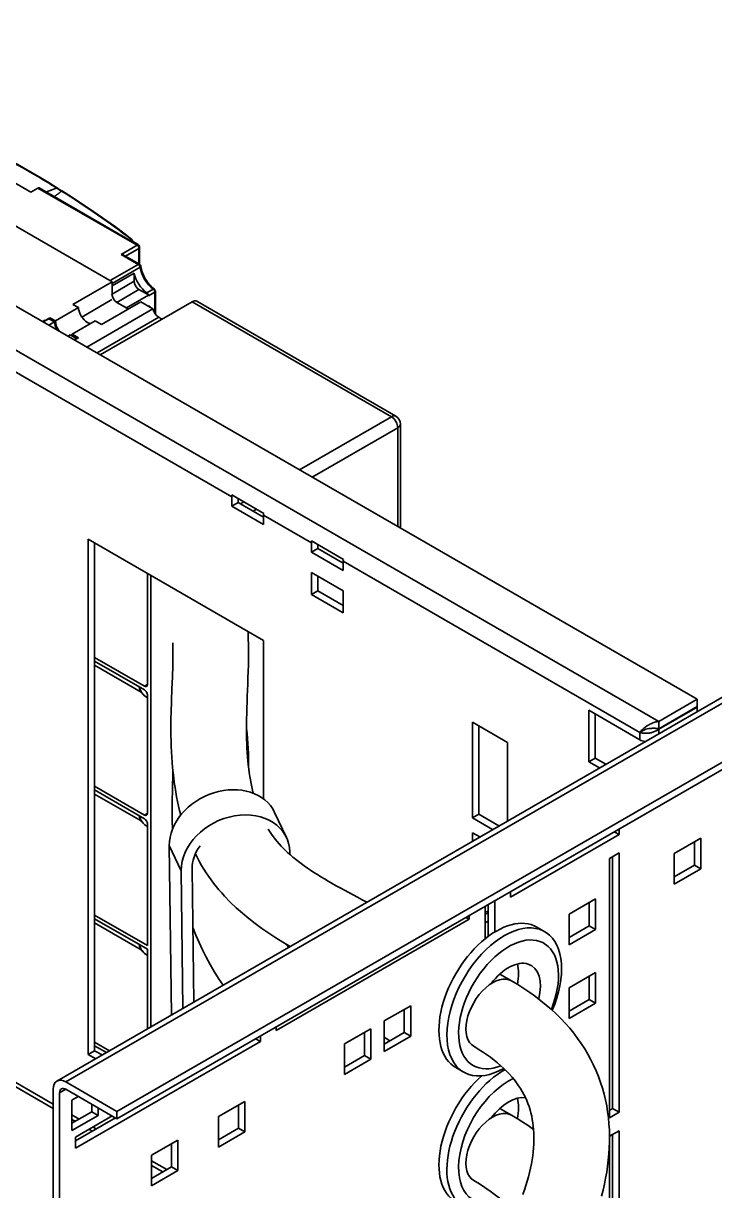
# Model space of a CAD drawing. Header units: millimetres. Extents: x -116965 to 323937, y 291661 to 566926.
# Drawn here: x -17663.4 to -17444.3, y 302429.8 to 302799.8 of the extents above; entities that cross this region are included whole.
import ezdxf

# ---------------------------------------------------------------- set-up
doc = ezdxf.new("R2010")
doc.units = ezdxf.units.MM
doc.layers.get('0').update_dxf_attribs({"lineweight": 18})
for name, color, linetype, lineweight in [('Symbols(Schneider)', 7, 'Continuous', 18), ('Visible Edges(Schneider)', 7, 'Continuous', 35), ('Visible Tangent Edges(Schneider)', 7, 'Continuous', 35)]:
    doc.layers.add(name, color=color, linetype=linetype, lineweight=lineweight)
doc.styles.add('schneder_1', font='micross.ttf')
doc.dimstyles.new('estilo_Schneider$7', dxfattribs={"dimscale": 5, "dimtxt": 3, "dimasz": 3, "dimexe": 2, "dimexo": 1, "dimgap": 0.3, "dimtad": 1, "dimtoh": 1, "dimrnd": 1e-08, "dimzin": 12, "dimtxsty": 'schneder_1', "dimblk": 'Filled-1', "dimcen": 0.09, "dimdle": 10, "dimclrd": 7, "dimclre": 7, "dimclrt": 7, "dimadec": 1, "dimazin": 3, "dimtfac": 0.5, "dimtdec": 3, "dimtmove": 0, "dimatfit": 3, "dimldrblk": 'Filled-1', "dimfxl": 1, "dimtolj": 1, "dimlwd": 15, "dimlwe": 25, "dimarcsym": 0})

# ---------------------------------------------------------------- blocks, each defined once
blk = doc.blocks.new('Filled-1')
at = {"color": 0}
for p, q in [((0, 0), (-1, 0.167)), ((-1, 0.167), (-1, -0.167)), ((-1, 0), (0, 0)), ((-1, -0.167), (0, 0))]:
    blk.add_line(p, q, dxfattribs=at)
at = {"color": 0, "flags": 128}
blk.add_lwpolyline([(-1, -0.167), (0, 0), (-1, 0.167), (-1, -0.167)], dxfattribs=at)
at = {"color": 0}
blk.add_solid([(-1, -0.167), (0, 0), (-1, 0.167), (-1, -0.167)], dxfattribs=at)

msp = doc.modelspace()

# ---------------------------------------------------------------- linework, layer by layer
at = {"layer": 'Visible Edges(Schneider)'}
for p, q in [((-17449.871435, 302585.558135), (-18057.983267, 302936.651665)), ((-17635.285027, 302717.919099), (-17721.34822, 302767.607706)), ((-17668.068389, 302750.430936), (-17660.997321, 302746.348453)), ((-17660.997321, 302746.348453), (-17658.774986, 302747.631519)), ((-17658.417843, 302747.666897), (-17627.002099, 302729.529009)), ((-17629.215276, 302731.364435), (-17629.669374, 302731.132119)), ((-17629.263572, 302731.027843), (-17627.045214, 302729.747074)), ((-17628.808204, 302731.00981), (-17628.808204, 302730.764936)), ((-17631.656077, 302726.383866), (-17626.599048, 302723.464189)), ((-17626.543941, 302728.735456), (-17626.543941, 302723.42951)), ((-17626.528171, 302728.851529), (-17626.528171, 302723.418476)), ((-17635.285027, 302716.637749), (-17628.268379, 302720.688813)), ((-17628.268379, 302718.062574), (-17628.268379, 302720.688813)), ((-17647.713355, 302710.7436), (-17635.285027, 302717.919099)), ((-17635.285027, 302713.999349), (-17635.285027, 302717.919099)), ((-17623.771431, 302713.716729), (-17626.753221, 302715.438266)), ((-17644.863131, 302706.732016), (-17635.288902, 302712.259699)), ((-17609.881147, 302711.590376), (-17639.023413, 302694.765081)), ((-17638.621982, 302704.328261), (-17626.193654, 302711.50376)), ((-17630.743253, 302709.635268), (-17633.77371, 302711.384903)), ((-17630.082736, 302709.258397), (-17633.769834, 302711.387141)), ((-17630.743253, 302709.635268), (-17623.722693, 302713.68859)), ((-17622.373913, 302709.298432), (-17626.193654, 302711.50376)), ((-17623.722693, 302713.68859), (-17623.771431, 302713.716729)), ((-17623.722693, 302713.68859), (-17623.722693, 302713.413625)), ((-17621.493178, 302714.871655), (-17621.493178, 302707.676799)), ((-17545.318043, 302675.281857), (-17608.452577, 302711.731887)), ((-17645.941502, 302709.72062), (-17653.21501, 302705.521245)), ((-17647.713355, 302710.7436), (-17645.94149, 302709.720613)), ((-17622.373913, 302709.298432), (-17643.284916, 302697.225461)), ((-17623.217616, 302709.897737), (-17623.621665, 302710.131005)), ((-17623.217616, 302709.785544), (-17623.217616, 302709.897737)), ((-17657.256738, 302705.292096), (-17656.552669, 302705.698593)), ((-17655.269849, 302706.182773), (-17657.064833, 302705.181287)), ((-17656.463733, 302705.647246), (-17656.552669, 302705.698593)), ((-17656.552669, 302705.698593), (-17656.552669, 302705.467549)), ((-17654.948492, 302706.522071), (-17656.463733, 302705.647246)), ((-17653.520032, 302705.172516), (-17655.284825, 302704.153611)), ((-17653.520016, 302705.172506), (-17655.269849, 302706.182773)), ((-17655.098635, 302704.261106), (-17655.09863, 302704.261092)), ((-17653.21501, 302705.521245), (-17654.948492, 302706.522071)), ((-17654.948492, 302705.997238), (-17654.948492, 302706.522071)), ((-17650.381217, 302707.157341), (-17650.381203, 302707.157344)), ((-17647.917853, 302701.296497), (-17640.644347, 302705.495874)), ((-17640.644347, 302705.495874), (-17638.621982, 302704.328261)), ((-17649.297271, 302700.696695), (-17648.542638, 302701.132383)), ((-17646.501079, 302699.953687), (-17648.542638, 302701.132383)), ((-17645.93389, 302700.151056), (-17647.917853, 302701.296497)), ((-17646.501079, 302699.953687), (-17647.255721, 302699.518006)), ((-17645.93389, 302700.151056), (-17647.143043, 302699.452951)), ((-17543.889172, 302639.839301), (-17543.889451, 302672.807511)), ((-17308.276764, 302663.408332), (-17652.738782, 302464.533094)), ((-17289.25718, 302653.793921), (-17633.719198, 302454.918682)), ((-17289.25718, 302651.461073), (-17633.719198, 302452.585835)), ((-17597.353706, 302646.795379), (-17597.353706, 302649.711438)), ((-17597.31132, 302650.319121), (-17587.209795, 302644.487003)), ((-17595.333401, 302649.177169), (-17595.333401, 302647.961802)), ((-17595.333401, 302647.961802), (-17597.353706, 302646.795379)), ((-17587.252181, 302640.96326), (-17597.353706, 302646.795379)), ((-17595.333401, 302647.961802), (-17587.252181, 302643.296108)), ((-17587.252181, 302643.87932), (-17587.252181, 302640.96326)), ((-17642.810571, 302472.998249), (-17642.810571, 302636.297566)), ((-17642.810571, 302636.297566), (-17587.252181, 302604.220914)), ((-17640.790266, 302635.131142), (-17640.790266, 302474.164673)), ((-17572.099893, 302632.215083), (-17572.099893, 302635.131142)), ((-17572.057507, 302635.738825), (-17561.955981, 302629.906707)), ((-17570.079588, 302634.596873), (-17570.079588, 302633.381506)), ((-17570.079588, 302633.381506), (-17572.099893, 302632.215083)), ((-17561.998367, 302626.382964), (-17572.099893, 302632.215083)), ((-17570.079588, 302633.381506), (-17561.998367, 302628.715812)), ((-17561.998367, 302629.299023), (-17561.998367, 302626.382964)), ((-17624.022953, 302590.282843), (-17624.02325, 302625.450701)), ((-17623.013097, 302624.867489), (-17623.01189, 302481.695923)), ((-17572.099893, 302618.80121), (-17572.099893, 302625.799752)), ((-17572.099893, 302625.799752), (-17561.998367, 302619.967634)), ((-17570.079588, 302624.633329), (-17570.079588, 302619.967634)), ((-17570.079588, 302619.967634), (-17572.099893, 302618.80121)), ((-17570.079588, 302619.967634), (-17561.998367, 302615.301939)), ((-17561.998367, 302619.967634), (-17561.998367, 302612.969092)), ((-17561.998367, 302612.969092), (-17572.099893, 302618.80121)), ((-17587.252181, 302604.220914), (-17587.252181, 302553.957625)), ((-17653.922249, 302455.802084), (-17909.656109, 302603.450097)), ((-17640.790266, 302598.796843), (-17625.033096, 302589.699614)), ((-17625.033086, 302588.533185), (-17640.790266, 302597.63042)), ((-17625.991872, 302587.812874), (-17640.790266, 302596.356677)), ((-17624.477874, 302586.308636), (-17624.376859, 302586.250315)), ((-17624.37685, 302586.250331), (-17624.022922, 302586.041575)), ((-17624.022609, 302549.457815), (-17624.022924, 302586.783555)), ((-17461.993266, 302578.559593), (-17449.871435, 302585.558135)), ((-17449.871435, 302585.558135), (-17449.871435, 302583.225288)), ((-17484.216621, 302565.728933), (-17484.216621, 302582.058864)), ((-17484.216621, 302582.058864), (-17468.054181, 302572.727475)), ((-17449.871435, 302583.225288), (-17461.993266, 302576.226746)), ((-17461.993266, 302576.110103), (-17449.871435, 302583.108645)), ((-17449.97245, 302583.166967), (-17449.871435, 302583.108645)), ((-17449.871435, 302583.108645), (-17449.871435, 302581.658611)), ((-17521.087189, 302547.940971), (-17521.087189, 302578.267987)), ((-17521.087189, 302578.267987), (-17509.975511, 302571.852657)), ((-17482.196316, 302580.89244), (-17482.196316, 302566.895356)), ((-17461.993266, 302578.559593), (-17461.993266, 302576.226746)), ((-17519.066884, 302577.101563), (-17519.066884, 302549.107395)), ((-17468.054181, 302575.060322), (-17466.953204, 302575.695971)), ((-17462.274071, 302576.272232), (-17461.993266, 302576.110109)), ((-17509.975511, 302571.852657), (-17509.975511, 302546.957506)), ((-17484.216621, 302565.728933), (-17482.196316, 302566.895356)), ((-17480.839534, 302563.77917), (-17484.216621, 302565.728933)), ((-17482.196316, 302566.895356), (-17478.819229, 302564.945594)), ((-17640.790266, 302557.972014), (-17625.032752, 302548.874586)), ((-17625.032742, 302547.708157), (-17640.790266, 302556.805591)), ((-17625.991916, 302546.987667), (-17640.790266, 302555.531573)), ((-17579.99514, 302541.715756), (-17583.760473, 302549.700109)), ((-17519.066884, 302549.107395), (-17521.087189, 302547.940971)), ((-17519.066884, 302549.107395), (-17512.659339, 302545.407997)), ((-17624.477941, 302545.483427), (-17624.376926, 302545.425106)), ((-17624.376907, 302545.425113), (-17624.022585, 302545.21872)), ((-17624.022255, 302507.466358), (-17624.022579, 302545.958527)), ((-17514.679645, 302544.241574), (-17521.087189, 302547.940971)), ((-17521.087189, 302540.542176), (-17521.087189, 302543.275277)), ((-17521.087189, 302543.275277), (-17518.720255, 302541.908726)), ((-17519.066884, 302542.108853), (-17519.066884, 302541.7086)), ((-17474.620172, 302542.692065), (-17508.965359, 302522.862862)), ((-17476.135401, 302543.566882), (-17474.620172, 302542.692065)), ((-17474.620172, 302544.4417), (-17474.620172, 302542.692065)), ((-17457.094026, 302536.655822), (-17448.70976, 302541.49648)), ((-17448.70976, 302541.49648), (-17448.70976, 302531.815164)), ((-17617.136433, 302539.20069), (-17616.454358, 302485.481915)), ((-17450.730065, 302532.981587), (-17450.730065, 302540.330057)), ((-17578.92503, 302537.152341), (-17578.915048, 302536.367219)), ((-17477.65063, 302535.110311), (-17474.620172, 302536.859946)), ((-17477.65063, 302452.877441), (-17477.65063, 302535.110311)), ((-17476.640477, 302455.7935), (-17476.640477, 302535.693523)), ((-17474.620172, 302536.859946), (-17474.620172, 302454.627076)), ((-17457.094026, 302526.974505), (-17457.094026, 302536.655822)), ((-17612.817068, 302487.581906), (-17613.371101, 302531.216337)), ((-17609.389211, 302489.56098), (-17609.926155, 302531.792704)), ((-17457.094026, 302529.307353), (-17450.730065, 302532.981587)), ((-17448.70976, 302531.815164), (-17457.094026, 302526.974505)), ((-17450.730065, 302532.981587), (-17448.70976, 302531.815164)), ((-17508.965359, 302522.862862), (-17508.965359, 302524.612498)), ((-17517.046579, 302509.631469), (-17517.046579, 302519.946803)), ((-17516.036427, 302510.411923), (-17516.036427, 302520.530015)), ((-17514.016122, 302521.696438), (-17514.016122, 302511.773735)), ((-17490.42906, 302517.409831), (-17482.044794, 302522.25049)), ((-17484.065099, 302513.735597), (-17484.065099, 302521.084066)), ((-17482.044794, 302522.25049), (-17482.044794, 302512.569173)), ((-17640.790266, 302517.147185), (-17624.022255, 302507.466358)), ((-17624.022245, 302506.299929), (-17640.790266, 302515.980762)), ((-17522.097342, 302515.832956), (-17583.211571, 302480.548639)), ((-17523.134656, 302516.43185), (-17522.097342, 302515.832956)), ((-17522.097342, 302517.030744), (-17522.097342, 302515.832956)), ((-17517.046579, 302518.091227), (-17516.036427, 302518.345135)), ((-17490.42906, 302507.728515), (-17490.42906, 302517.409831)), ((-17625.991891, 302506.163059), (-17640.790266, 302514.706905)), ((-17498.128521, 302511.889012), (-17500.653902, 302513.347041)), ((-17490.42906, 302510.061362), (-17484.065099, 302513.735597)), ((-17482.044794, 302512.569173), (-17490.42906, 302507.728515)), ((-17484.065099, 302513.735597), (-17482.044794, 302512.569173)), ((-17579.95069, 302507.873303), (-17579.298883, 302506.933668)), ((-17624.477902, 302504.658821), (-17624.376886, 302504.6005)), ((-17624.376898, 302504.600512), (-17624.022219, 302504.395838)), ((-17624.022032, 302481.112717), (-17624.022245, 302506.299929)), ((-17512.414654, 302498.43941), (-17508.692106, 302496.290196)), ((-17490.42906, 302494.081358), (-17482.044794, 302498.922016)), ((-17484.065099, 302490.407123), (-17484.065099, 302497.755592)), ((-17482.044794, 302498.922016), (-17482.044794, 302489.240699)), ((-17490.42906, 302484.400041), (-17490.42906, 302494.081358)), ((-17490.42906, 302486.732888), (-17484.065099, 302490.407123)), ((-17484.065099, 302490.407123), (-17482.044794, 302489.240699)), ((-17549.017907, 302483.583544), (-17540.633641, 302488.424203)), ((-17542.653946, 302479.90931), (-17542.653946, 302487.257779)), ((-17540.633641, 302488.424203), (-17540.633641, 302478.742886)), ((-17482.044794, 302489.240699), (-17490.42906, 302484.400041)), ((-17549.017907, 302473.902228), (-17549.017907, 302483.583544)), ((-17588.262334, 302478.830368), (-17588.262334, 302477.080732)), ((-17583.211571, 302480.548639), (-17583.211571, 302481.746427)), ((-17561.644814, 302476.293396), (-17553.260548, 302481.134055)), ((-17555.280853, 302472.619162), (-17555.280853, 302479.967631)), ((-17553.260548, 302481.134055), (-17553.260548, 302471.452738)), ((-17549.017909, 302478.446928), (-17547.285697, 302477.235192)), ((-17549.017907, 302476.235075), (-17542.653946, 302479.90931)), ((-17540.633641, 302478.742886), (-17549.017907, 302473.902228)), ((-17542.653946, 302479.90931), (-17540.633641, 302478.742886)), ((-17588.262334, 302477.080732), (-17646.851181, 302443.254445)), ((-17640.790266, 302476.905568), (-17636.0496, 302474.168597)), ((-17637.059763, 302473.585379), (-17640.790266, 302475.739144)), ((-17589.777562, 302477.95555), (-17588.262334, 302477.080732)), ((-17561.644814, 302466.61208), (-17561.644814, 302476.293396)), ((-17640.790266, 302474.164673), (-17642.810571, 302472.998249)), ((-17640.443636, 302471.631699), (-17642.810571, 302472.998249)), ((-17640.790266, 302474.164673), (-17638.423331, 302472.798123)), ((-17561.644814, 302468.944927), (-17555.280853, 302472.619162)), ((-17553.260548, 302471.452738), (-17561.644814, 302466.61208)), ((-17555.280853, 302472.619162), (-17553.260548, 302471.452738)), ((-17523.842807, 302467.350562), (-17526.368188, 302468.808592)), ((-17649.881639, 302464.250072), (-17633.719198, 302454.918682)), ((-17653.922249, 302289.845923), (-17653.922249, 302461.917224)), ((-17651.901944, 302460.750801), (-17651.901944, 302291.015418)), ((-17633.719198, 302452.585835), (-17649.881639, 302461.917224)), ((-17648.012857, 302458.505435), (-17645.992551, 302459.671859)), ((-17648.012857, 302448.824118), (-17648.012857, 302458.505435)), ((-17641.648896, 302454.8312), (-17641.648896, 302457.164048)), ((-17601.54584, 302453.256528), (-17593.161573, 302458.097187)), ((-17595.181879, 302449.582294), (-17595.181879, 302456.930763)), ((-17593.161573, 302458.097187), (-17593.161573, 302448.41587)), ((-17648.012857, 302451.156966), (-17641.648896, 302454.8312)), ((-17639.62859, 302453.664777), (-17648.012857, 302448.824118)), ((-17646.944762, 302451.77363), (-17648.012857, 302452.390295)), ((-17646.851181, 302446.753716), (-17635.234427, 302453.460653)), ((-17646.851181, 302445.587293), (-17634.224274, 302452.877441)), ((-17641.648896, 302454.8312), (-17639.62859, 302453.664777)), ((-17639.62859, 302455.997624), (-17639.62859, 302453.664777)), ((-17633.719198, 302454.918682), (-17633.719198, 302452.585835)), ((-17601.54584, 302443.575212), (-17601.54584, 302453.256528)), ((-17512.414654, 302455.864946), (-17508.692106, 302453.715732)), ((-17477.65063, 302455.210288), (-17476.640477, 302455.7935)), ((-17474.620172, 302454.627076), (-17477.65063, 302452.877441)), ((-17476.640477, 302455.7935), (-17474.620172, 302454.627076)), ((-17641.540446, 302448.653447), (-17642.550599, 302449.236659)), ((-17601.54584, 302445.908059), (-17595.181879, 302449.582294)), ((-17595.181879, 302449.582294), (-17593.161573, 302448.41587)), ((-17477.630473, 302447.05696), (-17474.620172, 302448.794958)), ((-17474.620172, 302448.794958), (-17474.620172, 302420.157955)), ((-17646.851181, 302443.254445), (-17646.851181, 302446.753716)), ((-17622.759043, 302441.00908), (-17614.374777, 302445.849738)), ((-17614.374777, 302445.849738), (-17614.374777, 302436.168421)), ((-17593.161573, 302448.41587), (-17601.54584, 302443.575212)), ((-17476.640477, 302423.344518), (-17476.640477, 302447.628534)), ((-17616.395082, 302437.334845), (-17616.395082, 302444.683314)), ((-17477.65063, 302424.841454), (-17477.65063, 302444.724423)), ((-17622.759043, 302431.327763), (-17622.759043, 302441.00908)), ((-17619.165567, 302435.735305), (-17622.759043, 302437.809999)), ((-17622.759043, 302433.660611), (-17616.395082, 302437.334845)), ((-17614.374777, 302436.168421), (-17622.759043, 302431.327763)), ((-17616.395082, 302437.334845), (-17614.374777, 302436.168421))]:
    msp.add_line(p, q, dxfattribs=at)
at = {"layer": 'Visible Edges(Schneider)', "flags": 128}
for points in [[(-17698.44335, 302771.563343), (-17695.361019, 302770.200759), (-17692.305382, 302768.819487), (-17689.276837, 302767.419712), (-17686.275784, 302766.001609), (-17683.302603, 302764.565364), (-17680.357692, 302763.111157), (-17677.441429, 302761.639183), (-17674.554191, 302760.149634), (-17671.69636, 302758.642701), (-17668.868303, 302757.118574), (-17666.070391, 302755.577457), (-17663.302993, 302754.019539), (-17660.566459, 302752.445034), (-17657.861155, 302750.854137), (-17655.187425, 302749.247058), (-17652.545622, 302747.624005)], [(-17652.750242, 302747.605614), (-17652.885011, 302747.561338), (-17653.020239, 302747.516265), (-17653.155939, 302747.470413), (-17653.292134, 302747.423796), (-17653.428833, 302747.37643), (-17653.566058, 302747.328327), (-17653.703829, 302747.279511), (-17653.842152, 302747.230001), (-17653.981052, 302747.179807), (-17654.120542, 302747.128946), (-17654.26064, 302747.077435), (-17654.401364, 302747.02529), (-17654.542727, 302746.972535), (-17654.684752, 302746.919172), (-17654.827445, 302746.865216), (-17654.970809, 302746.81068), (-17655.11486, 302746.75555), (-17655.259605, 302746.699836), (-17655.405045, 302746.64355), (-17655.551192, 302746.586683), (-17655.698057, 302746.52924), (-17655.845643, 302746.471234), (-17655.993956, 302746.412658), (-17656.143012, 302746.353521)], [(-17651.245529, 302746.662149), (-17651.331932, 302746.590572), (-17651.419485, 302746.518963), (-17651.508182, 302746.447298), (-17651.598004, 302746.375565), (-17651.688948, 302746.303729), (-17651.781, 302746.231776), (-17651.874149, 302746.159672), (-17651.96838, 302746.087414), (-17652.063687, 302746.014966), (-17652.160055, 302745.942312), (-17652.257472, 302745.869424), (-17652.355933, 302745.796288), (-17652.455424, 302745.722873), (-17652.555927, 302745.649164), (-17652.657443, 302745.57515), (-17652.759963, 302745.500814), (-17652.863484, 302745.426167), (-17652.968002, 302745.351194), (-17653.073509, 302745.275896), (-17653.179999, 302745.200271), (-17653.287475, 302745.124314), (-17653.395927, 302745.048019), (-17653.505349, 302744.971383), (-17653.61574, 302744.894406)], [(-17652.743649, 302747.608865), (-17652.733537, 302747.613578), (-17652.723369, 302747.617947), (-17652.713175, 302747.621962), (-17652.702966, 302747.625612), (-17652.69277, 302747.628892), (-17652.682611, 302747.631792), (-17652.672495, 302747.634311), (-17652.66246, 302747.636438), (-17652.652515, 302747.638165), (-17652.642687, 302747.639482), (-17652.632998, 302747.64039), (-17652.623461, 302747.64088), (-17652.614105, 302747.640941), (-17652.604951, 302747.640561), (-17652.596007, 302747.63973), (-17652.587278, 302747.638439), (-17652.578771, 302747.636664), (-17652.570483, 302747.634399), (-17652.562422, 302747.63163), (-17652.554586, 302747.628347), (-17652.546981, 302747.624534), (-17652.539606, 302747.620182), (-17652.532468, 302747.615276), (-17652.525564, 302747.609805)], [(-17652.525468, 302747.609939), (-17652.150615, 302747.311384), (-17651.774765, 302747.05502), (-17651.404413, 302746.844412), (-17651.045003, 302746.682119)], [(-17651.013592, 302746.66666), (-17651.020657, 302746.670872), (-17651.027932, 302746.674766), (-17651.035423, 302746.678346), (-17651.043134, 302746.681602), (-17651.051067, 302746.68453), (-17651.059231, 302746.687136), (-17651.06762, 302746.689415), (-17651.076248, 302746.691365), (-17651.085133, 302746.692935), (-17651.094286, 302746.694071), (-17651.103682, 302746.694779), (-17651.113298, 302746.695063), (-17651.123113, 302746.694918), (-17651.133099, 302746.694354), (-17651.143235, 302746.69337), (-17651.153498, 302746.69197), (-17651.163862, 302746.690156), (-17651.174309, 302746.687928), (-17651.184804, 302746.6853), (-17651.195339, 302746.682255), (-17651.205876, 302746.678811), (-17651.2164, 302746.67497), (-17651.226884, 302746.670728), (-17651.237304, 302746.666087)], [(-17651.013759, 302746.66635), (-17648.111182, 302744.817375), (-17645.249909, 302742.949037), (-17642.43041, 302741.061628), (-17639.653142, 302739.155463), (-17636.918566, 302737.230852), (-17634.227126, 302735.288102), (-17631.579261, 302733.327527), (-17628.975414, 302731.34945)], [(-17629.441199, 302731.099743), (-17629.449891, 302731.102052), (-17629.458593, 302731.104262), (-17629.467318, 302731.10638), (-17629.47607, 302731.108401), (-17629.484866, 302731.110337), (-17629.493707, 302731.112193), (-17629.502601, 302731.113969), (-17629.511563, 302731.115672), (-17629.520599, 302731.117302), (-17629.529717, 302731.118862), (-17629.538922, 302731.12035), (-17629.548226, 302731.121761), (-17629.557638, 302731.123096), (-17629.567158, 302731.12436), (-17629.576804, 302731.125535), (-17629.586579, 302731.126635), (-17629.59649, 302731.127646), (-17629.606535, 302731.128573), (-17629.616708, 302731.129413), (-17629.627007, 302731.130158), (-17629.637425, 302731.130806), (-17629.647962, 302731.13135), (-17629.658617, 302731.131789), (-17629.669375, 302731.132116)], [(-17629.263537, 302731.027905), (-17629.269782, 302731.031455), (-17629.276131, 302731.034964), (-17629.282583, 302731.038434), (-17629.289138, 302731.041857), (-17629.295805, 302731.045233), (-17629.302575, 302731.048569), (-17629.309453, 302731.051856), (-17629.316437, 302731.055099), (-17629.32353, 302731.058298), (-17629.330726, 302731.061446), (-17629.338026, 302731.064548), (-17629.345425, 302731.067596), (-17629.352922, 302731.070596), (-17629.360511, 302731.073536), (-17629.368196, 302731.076427), (-17629.375973, 302731.07926), (-17629.383841, 302731.082034), (-17629.391789, 302731.084753), (-17629.399828, 302731.087409), (-17629.407944, 302731.090004), (-17629.416145, 302731.092536), (-17629.424418, 302731.095004), (-17629.432772, 302731.097408), (-17629.441199, 302731.099743)], [(-17632.410002, 302726.577572), (-17632.373168, 302726.576251), (-17632.336695, 302726.574248), (-17632.300593, 302726.571576), (-17632.264886, 302726.568247), (-17632.229589, 302726.564276), (-17632.194713, 302726.55968), (-17632.160273, 302726.554474), (-17632.126293, 302726.548672), (-17632.09278, 302726.542282), (-17632.059749, 302726.535326), (-17632.027222, 302726.52782), (-17631.995209, 302726.519766), (-17631.963732, 302726.511187), (-17631.932801, 302726.502095), (-17631.902421, 302726.492481), (-17631.872613, 302726.482368), (-17631.843384, 302726.47175), (-17631.814746, 302726.460639), (-17631.78672, 302726.449035), (-17631.759303, 302726.436949), (-17631.732521, 302726.424379), (-17631.706378, 302726.411343), (-17631.68089, 302726.39784), (-17631.656069, 302726.383877)], [(-17627.045221, 302729.747076), (-17626.837868, 302729.582793), (-17626.674095, 302729.363974), (-17626.566645, 302729.112803), (-17626.52818, 302728.851532)], [(-17626.543941, 302728.735455), (-17626.581206, 302728.988013), (-17626.669199, 302729.192175), (-17626.802007, 302729.370457), (-17627.002099, 302729.529007)], [(-17626.148252, 302722.782881), (-17626.200846, 302722.990133), (-17626.289566, 302723.165788), (-17626.415819, 302723.322971), (-17626.59905, 302723.464189)], [(-17621.883588, 302715.621726), (-17622.266344, 302715.911684), (-17622.646118, 302716.236195), (-17623.019713, 302716.593041), (-17623.383948, 302716.979896), (-17623.735978, 302717.393905), (-17624.073095, 302717.832047), (-17624.392597, 302718.29126), (-17624.692105, 302718.768197), (-17624.969489, 302719.259313), (-17625.222635, 302719.76107), (-17625.449693, 302720.269768), (-17625.649209, 302720.781592), (-17625.819786, 302721.292704), (-17625.960209, 302721.799232), (-17626.069873, 302722.297257), (-17626.148252, 302722.782881)], [(-17621.70239, 302715.16326), (-17621.702896, 302715.171439), (-17621.703691, 302715.179518), (-17621.704784, 302715.187524), (-17621.706176, 302715.195453), (-17621.707881, 302715.203323), (-17621.709895, 302715.211138), (-17621.712236, 302715.218913), (-17621.714899, 302715.226647), (-17621.7179, 302715.234359), (-17621.721209, 302715.242009), (-17621.724817, 302715.249582), (-17621.728704, 302715.257049), (-17621.732842, 302715.264371), (-17621.73722, 302715.271532), (-17621.741811, 302715.278487), (-17621.746603, 302715.285226), (-17621.751574, 302715.291711), (-17621.756728, 302715.297957), (-17621.762075, 302715.303964), (-17621.767619, 302715.309751), (-17621.77337, 302715.315324), (-17621.779329, 302715.320688), (-17621.785504, 302715.325856), (-17621.7919, 302715.330839)], [(-17646.546572, 302699.797319), (-17646.544583, 302699.803713), (-17646.542599, 302699.810115), (-17646.540624, 302699.816522), (-17646.538659, 302699.822946), (-17646.536703, 302699.829381), (-17646.534752, 302699.835825), (-17646.532811, 302699.842279), (-17646.530879, 302699.848751), (-17646.528953, 302699.855225), (-17646.527036, 302699.86171), (-17646.525128, 302699.868212), (-17646.52323, 302699.874719), (-17646.521337, 302699.881241), (-17646.519454, 302699.887773), (-17646.51758, 302699.894317), (-17646.515711, 302699.900869), (-17646.513852, 302699.907432), (-17646.512002, 302699.914006), (-17646.510162, 302699.920591), (-17646.508327, 302699.927191), (-17646.506502, 302699.933795), (-17646.504686, 302699.940417), (-17646.502879, 302699.94705), (-17646.501078, 302699.953685)], [(-17592.180771, 302607.066415), (-17592.09351, 302604.90065), (-17592.043618, 302602.75091), (-17592.026403, 302600.620302), (-17592.037144, 302598.511998), (-17592.071064, 302596.429023), (-17592.12347, 302594.374487), (-17592.189605, 302592.351447), (-17592.264747, 302590.363031), (-17592.344195, 302588.412352), (-17592.423132, 302586.502415), (-17592.496896, 302584.6364), (-17592.560449, 302582.821044), (-17592.610755, 302581.063259), (-17592.646968, 302579.360198), (-17592.668229, 302577.708707), (-17592.673682, 302576.105633), (-17592.662488, 302574.5479), (-17592.633866, 302573.032399), (-17592.586922, 302571.555954), (-17592.522069, 302570.117792), (-17592.440694, 302568.719247), (-17592.343096, 302567.359703), (-17592.229555, 302566.038597), (-17592.100504, 302564.755413), (-17591.956116, 302563.509515), (-17591.796815, 302562.300394), (-17591.622891, 302561.127525), (-17591.434748, 302559.990319), (-17591.232751, 302558.888031), (-17591.017229, 302557.81976), (-17590.788528, 302556.784594), (-17590.546937, 302555.781609)], [(-17616.026379, 302603.470558), (-17615.99743, 302601.723246), (-17615.993798, 302599.946367), (-17616.011745, 302598.143281), (-17616.047717, 302596.317818), (-17616.159611, 302592.614772), (-17616.301388, 302588.867864), (-17616.444919, 302585.107619), (-17616.56213, 302581.364616), (-17616.602052, 302579.509152), (-17616.624826, 302577.669418), (-17616.62735, 302575.850006), (-17616.609816, 302574.05855), (-17616.572496, 302572.295781), (-17616.515157, 302570.561078), (-17616.437665, 302568.853763), (-17616.33973, 302567.173244), (-17616.221237, 302565.518833), (-17616.082013, 302563.889963), (-17615.921826, 302562.285966), (-17615.740445, 302560.706174), (-17615.537755, 302559.149943), (-17615.31335, 302557.616572), (-17615.066962, 302556.105815), (-17614.798398, 302554.617339), (-17614.507445, 302553.150866), (-17614.193815, 302551.70603), (-17613.857314, 302550.282629), (-17613.497674, 302548.880285)], [(-17468.054181, 302575.060327), (-17467.921109, 302575.220397), (-17467.775163, 302575.38685), (-17467.616273, 302575.558826), (-17467.444487, 302575.73536), (-17467.26058, 302575.914826), (-17467.064827, 302576.096153), (-17466.857379, 302576.278478), (-17466.638388, 302576.460869), (-17466.408, 302576.64244), (-17466.166365, 302576.822284), (-17465.9138, 302576.999398), (-17465.651979, 302577.171918), (-17465.381593, 302577.338764), (-17465.103017, 302577.499143), (-17464.816626, 302577.652239), (-17464.522792, 302577.797214), (-17464.221889, 302577.933298), (-17463.914398, 302578.059596), (-17463.601965, 302578.174869), (-17463.285418, 302578.278294), (-17462.965246, 302578.369215), (-17462.642646, 302578.446801), (-17462.318488, 302578.510447), (-17461.993266, 302578.559588)], [(-17592.673894, 302576.405722), (-17592.474913, 302574.754087), (-17592.319658, 302573.121168), (-17592.202234, 302571.509078), (-17592.114858, 302569.920799), (-17592.053194, 302568.357409), (-17592.014332, 302566.818943), (-17591.995402, 302565.305455), (-17591.993581, 302563.816974)], [(-17461.993266, 302576.110109), (-17462.198325, 302575.955409), (-17462.415047, 302575.809027), (-17462.642677, 302575.671187), (-17462.880465, 302575.542133), (-17463.127658, 302575.422109), (-17463.383505, 302575.311337), (-17463.646483, 302575.210368), (-17463.914781, 302575.119676), (-17464.187511, 302575.039293), (-17464.463786, 302574.969273), (-17464.742717, 302574.90967), (-17465.023419, 302574.86054), (-17465.304289, 302574.822019), (-17465.583329, 302574.794158), (-17465.859643, 302574.776825), (-17466.132345, 302574.769847), (-17466.400553, 302574.773075), (-17466.663381, 302574.786355), (-17466.919396, 302574.809493), (-17467.166739, 302574.842093), (-17467.404638, 302574.88381), (-17467.632344, 302574.934309), (-17467.849108, 302574.993253), (-17468.054181, 302575.060327)], [(-17465.187893, 302576.280977), (-17465.654475, 302576.209291), (-17466.11112, 302576.08145), (-17466.547162, 302575.906273), (-17466.953204, 302575.695976)], [(-17465.187894, 302576.281049), (-17465.181679, 302576.281574), (-17465.175447, 302576.2821), (-17465.169199, 302576.282627), (-17465.162936, 302576.283154), (-17465.156657, 302576.283684), (-17465.150362, 302576.284214), (-17465.144051, 302576.284724), (-17465.137724, 302576.285256), (-17465.131382, 302576.285767), (-17465.125023, 302576.286302), (-17465.118649, 302576.286816), (-17465.112259, 302576.28733), (-17465.105852, 302576.287846), (-17465.09943, 302576.288362), (-17465.092991, 302576.288857), (-17465.086536, 302576.289376), (-17465.080064, 302576.289896), (-17465.073577, 302576.290394), (-17465.067072, 302576.290893), (-17465.060551, 302576.291415), (-17465.054011, 302576.291915), (-17465.047455, 302576.292416), (-17465.040881, 302576.292894), (-17465.034288, 302576.293396)], [(-17461.993266, 302576.226754), (-17462.129481, 302576.250091), (-17462.26536, 302576.270973), (-17462.400878, 302576.289448), (-17462.536008, 302576.30563), (-17462.670724, 302576.319591), (-17462.805, 302576.331422), (-17462.93881, 302576.341194), (-17463.07213, 302576.34902), (-17463.204835, 302576.354975), (-17463.336345, 302576.359147), (-17463.466557, 302576.361625), (-17463.595463, 302576.362534), (-17463.723048, 302576.362002), (-17463.849304, 302576.360133), (-17463.974221, 302576.357033), (-17464.097785, 302576.35285), (-17464.219988, 302576.347645), (-17464.340817, 302576.341589), (-17464.460264, 302576.334743), (-17464.578318, 302576.327277), (-17464.694964, 302576.319253), (-17464.810045, 302576.310837), (-17464.923156, 302576.302174), (-17465.034288, 302576.293396)], [(-17615.992122, 302562.961314), (-17616.034538, 302560.787735), (-17616.089421, 302558.548403), (-17616.146336, 302556.257083), (-17616.194879, 302553.927525), (-17616.224686, 302551.5735), (-17616.225302, 302549.208696), (-17616.186325, 302546.846862), (-17616.097349, 302544.501791)], [(-17585.818475, 302544.338604), (-17584.751635, 302542.748812), (-17583.598305, 302541.224751), (-17582.349024, 302539.753106), (-17581.685483, 302539.032846), (-17580.994448, 302538.320828), (-17580.274724, 302537.61534), (-17579.525195, 302536.914825), (-17578.744645, 302536.217624), (-17577.931784, 302535.522993), (-17577.085976, 302534.830676), (-17576.206971, 302534.139928), (-17575.294402, 302533.450202), (-17574.34802, 302532.7608), (-17573.367477, 302532.071141), (-17572.352485, 302531.380548), (-17571.302754, 302530.688365), (-17570.217976, 302529.99399), (-17569.097823, 302529.296811), (-17567.9422, 302528.596196), (-17566.751588, 302527.891687), (-17565.526295, 302527.182528), (-17564.26659, 302526.46783), (-17562.972783, 302525.746902), (-17561.645143, 302525.018922), (-17560.283959, 302524.283099), (-17558.88952, 302523.538667), (-17557.462114, 302522.784857), (-17556.002032, 302522.020813), (-17554.509542, 302521.245756)], [(-17608.876067, 302536.543432), (-17608.23661, 302535.301083), (-17607.571952, 302534.081739), (-17606.882401, 302532.885532), (-17606.168188, 302531.712685), (-17605.429601, 302530.563254), (-17604.667085, 302529.437606), (-17603.881796, 302528.336142), (-17603.074464, 302527.258549), (-17602.245881, 302526.204483), (-17601.396779, 302525.173455), (-17600.527889, 302524.165175), (-17599.639983, 302523.179199), (-17597.810126, 302521.272598), (-17595.913122, 302519.450595), (-17593.955023, 302517.709986), (-17591.94155, 302516.044596), (-17589.87542, 302514.446472), (-17587.758675, 302512.908295), (-17585.593223, 302511.422734), (-17583.381145, 302509.982402), (-17581.124386, 302508.57997), (-17578.823948, 302507.207827)], [(-17609.690335, 302513.245015), (-17608.716034, 302510.828017), (-17607.675937, 302508.447317), (-17606.570601, 302506.103126), (-17605.401086, 302503.795454), (-17604.16851, 302501.523924), (-17602.873971, 302499.288168), (-17601.518528, 302497.08773), (-17600.103261, 302494.922255)], [(-17616.644362, 302500.446909), (-17616.652667, 302499.051763), (-17616.608892, 302497.650421)], [(-17508.692112, 302496.290192), (-17506.702762, 302495.106111), (-17504.774893, 302493.886132), (-17502.908717, 302492.63009), (-17501.104447, 302491.337728), (-17499.362351, 302490.008869), (-17497.682604, 302488.643235), (-17496.065552, 302487.240602), (-17494.511967, 302485.801149), (-17493.022637, 302484.325332), (-17491.59843, 302482.813675), (-17490.240174, 302481.266787), (-17488.948698, 302479.685105), (-17487.725505, 302478.069049), (-17486.571789, 302476.419978), (-17485.487782, 302474.739782), (-17484.473753, 302473.030553), (-17483.529933, 302471.294093), (-17482.656573, 302469.532548), (-17481.853924, 302467.747754), (-17481.122255, 302465.941714), (-17480.461797, 302464.116385), (-17479.872801, 302462.27378), (-17479.355517, 302460.415892), (-17478.909078, 302458.545978), (-17478.531828, 302456.666153), (-17478.222301, 302454.777685), (-17477.978996, 302452.881797), (-17477.800447, 302450.979802), (-17477.685172, 302449.07289), (-17477.631667, 302447.16233), (-17477.638449, 302445.249356), (-17477.704015, 302443.335258), (-17477.82692, 302441.421316), (-17478.005642, 302439.508653), (-17478.238591, 302437.598288), (-17478.52388, 302435.689752), (-17478.860188, 302433.783085), (-17479.246195, 302431.878415), (-17479.680534, 302429.975953), (-17480.161923, 302428.075738)], [(-17520.666384, 302475.550124), (-17519.229769, 302474.695198), (-17517.864673, 302473.83164), (-17516.569382, 302472.960239), (-17515.342201, 302472.081619), (-17514.181395, 302471.196536), (-17513.085326, 302470.305713), (-17512.052242, 302469.409807), (-17511.080427, 302468.509562), (-17510.168206, 302467.60568), (-17509.313863, 302466.698839), (-17508.515529, 302465.789829), (-17507.769833, 302464.878972), (-17507.074695, 302463.965311), (-17506.428456, 302463.047691), (-17505.82946, 302462.125043), (-17505.276108, 302461.196243), (-17504.766743, 302460.260091), (-17504.299688, 302459.315551), (-17503.873345, 302458.361433), (-17503.486095, 302457.396581), (-17503.136223, 302456.419937), (-17502.82215, 302455.430323), (-17502.542796, 302454.426025), (-17502.298527, 302453.404875), (-17502.089479, 302452.365905), (-17501.915805, 302451.308246), (-17501.777563, 302450.23102), (-17501.67485, 302449.133304), (-17501.6078, 302448.014219), (-17501.576491, 302446.87292), (-17501.581135, 302445.708483), (-17501.622463, 302444.520819), (-17501.700841, 302443.310274), (-17501.816521, 302442.077125), (-17501.969791, 302440.821717), (-17502.160883, 302439.544361), (-17502.390046, 302438.245403), (-17502.65757, 302436.92512), (-17502.963725, 302435.583869), (-17503.308741, 302434.222073), (-17503.6926, 302432.840698), (-17504.115109, 302431.440479), (-17504.576037, 302430.022061), (-17505.075152, 302428.586291)], [(-17508.692112, 302453.71571), (-17506.895992, 302452.65091), (-17505.128772, 302451.547598), (-17503.390761, 302450.406889), (-17501.682403, 302449.229948)], [(-17520.666384, 302432.975641), (-17518.879049, 302431.905835), (-17517.123235, 302430.779253), (-17515.400446, 302429.597963), (-17513.712144, 302428.364124), (-17512.059814, 302427.07975), (-17510.444978, 302425.747008), (-17508.869081, 302424.367958), (-17507.333645, 302422.94468)]]:
    msp.add_lwpolyline(points, dxfattribs=at)
at = {"layer": 'Visible Edges(Schneider)'}
for centre, radius, start, end in [((-17629.236775, 302731.00981), 0.428571, 0.00000085, 52.42028094), ((-17546.746593, 302672.807487), 2.857143, 0.00048329, 60.00048329)]:
    msp.add_arc(centre, radius, start, end, dxfattribs=at)
for centre, major_axis, ratio, start_param, end_param in [((-17658.774986, 302747.048307), (0.357143, 0.61859), 0.5773502694, 0, 0.7853981632), ((-17623.722693, 302719.520708), (-3.335714, 5.777627), 0.5773502692, 1.0560477409, 2.2420950888), ((-17626.75315, 302717.187861), (1.071429, -1.855769), 0.5773502692, 3.9270509629, 5.4977404898), ((-17622.296978, 302715.03922), (0.41339, 0.582506), 0.5078636991, 5.5487052573, 7.1194801026), ((-17622.308479, 302714.929976), (0.428571, -0.742307), 0.5773502692, 0.7853981637, 2.2420950887), ((-17622.207464, 302714.871655), (0.714286, 0), 0.577350269, 5.4977871436, 7.0685834704), ((-17633.77371, 302713.134539), (-1.071429, 1.855769), 0.5773502692, 0.7923842594, 2.3561944905), ((-17624.328784, 302713.763553), (-0.428571, 0.742307), 0.5773502692, 4.3307612079, 5.3836877423), ((-17609.881127, 302709.257517), (1.428551, 2.47437), 0.5773558925, 0, 0.7853932934), ((-17643.167706, 302708.294125), (1.964286, -3.402243), 0.5773502692, 3.9815605712, 5.3093642017), ((-17623.621677, 302709.664428), (0.285714, 0.494872), 0.5773502694, 5.4978385159, 7.2869746759), ((-17620.132575, 302709.347767), (1.785649, -3.092834), 0.5773502692, 4.405771744, 5.367988883), ((-17650.89801, 302703.833993), (1.857143, -3.216666), 0.5773502692, 3.9848261515, 4.7449454672), ((-17650.441226, 302704.094756), (-1.964286, 3.402243), 0.5773502692, 0.8399685697, 1.8079775388), ((-17643.167706, 302708.294125), (1.964286, -3.402243), 0.5773502692, 5.3093642017, 5.9292312743), ((-17620.132567, 302709.347833), (1.785692, -3.09291), 0.5773502692, 5.367988883, 5.812862629), ((-17650.441226, 302704.094756), (1.964286, -3.402243), 0.5773502692, 0.1644565545, 0.3539568028), ((-17594.323249, 302651.461073), (2.142857, 3.711537), 0.5773502692, 2.188746411, 2.3561944902), ((-17584.221723, 302645.628955), (-2.142857, -3.711537), 0.5773502692, 5.3303390646, 5.4977871438), ((-17569.069435, 302636.880777), (2.142857, 3.711537), 0.5773502692, 2.188746411, 2.3561944902), ((-17558.96791, 302631.048659), (-2.142857, -3.711537), 0.5773502692, 5.3303390646, 5.4977871438), ((-17618.490759, 302596.678688), (-5.987115, -10.370052), 0.5773520644, 5.7521759062, 6.2831853072), ((-17625.033106, 302590.866044), (0.714286, -1.237179), 0.5773502692, 5.4977968837, 7.0685932105), ((-17625.033076, 302587.366756), (-0.714286, 1.237179), 0.5773502692, 3.9270005569, 5.4977968837), ((-17465.023723, 302574.47711), (4.285714, 0), 0.5773502692, 3.926990817, 4.3911993717), ((-17599.911717, 302542.08336), (16.151244, 7.616748), 0.786228115, 0, 2.7972361278), ((-17618.490759, 302555.85344), (-5.987182, -10.370013), 0.577347737, 5.7521198482, 6.2831853072), ((-17625.032761, 302550.041016), (0.714286, -1.237179), 0.5773502692, 5.4977968837, 7.0685932105), ((-17596.146385, 302534.099007), (-16.151244, -7.616748), 0.786228115, 2.8090002906, 5.9388287814), ((-17625.032732, 302546.541728), (-0.714286, 1.237179), 0.5773502692, 3.9270005569, 5.4977968837), ((-17596.146385, 302534.099007), (-12.920996, -6.093399), 0.786228115, 5.3051040669, 5.9388431622), ((-17513.511045, 302491.077817), (-12.857143, -22.269225), 0.5773502692, 3.1415926536, 6.2831853072), ((-17510.985664, 302489.619787), (-12.857143, -22.269225), 0.5773502692, 1.778829143, 7.061204196), ((-17517.551655, 302493.410664), (12.857143, 22.269225), 0.5773502692, 0.7019680768, 0.7576168121), ((-17618.490759, 302515.028856), (-5.987143, -10.370036), 0.5773502706, 5.7521526687, 6.2831853072), ((-17509.628486, 302488.83622), (-11.194947, -19.390216), 0.5773502692, 1.8143449642, 6.9167958131), ((-17509.628486, 302488.83622), (7.142857, 12.371791), 0.5773502692, 5.1669092809, 7.6478625365), ((-17516.541503, 302492.827452), (-7.142857, -12.371791), 0.5773502692, 2.0746203936, 2.6364741332), ((-17510.985664, 302447.045322), (-12.857143, -22.269225), 0.5773502692, 3.913532157, 7.0745024022), ((-17649.881639, 302459.584377), (-2.857143, 4.948717), 0.5773502692, 5.4977871438, 7.0685834706), ((-17513.511045, 302448.503352), (-12.857143, -22.269225), 0.5773502692, 4.1806436317, 6.2831853072), ((-17509.628486, 302446.261755), (-11.194947, -19.390216), 0.5773502692, 3.8321657128, 6.9294847064), ((-17649.881639, 302459.584377), (-1.428571, 2.474358), 0.5773502692, 5.4977871438, 7.0685834706), ((-17509.628486, 302446.261755), (7.142857, 12.371791), 0.5773502692, 0.2257343817, 1.3646772293), ((-17516.541503, 302450.252987), (-7.142857, -12.371791), 0.5773502692, 2.0746976704, 2.6364741332)]:
    msp.add_ellipse(centre, major_axis=major_axis, ratio=ratio, start_param=start_param, end_param=end_param, dxfattribs=at)
at = {"layer": 'Visible Tangent Edges(Schneider)'}
for p, q in [((-18070.105097, 302929.653123), (-17461.993266, 302578.559593)), ((-17597.353706, 302649.711438), (-17764.028876, 302745.941392)), ((-17658.774986, 302747.631519), (-17627.359242, 302729.493631)), ((-17629.669374, 302731.132119), (-17627.246281, 302729.733146)), ((-17627.359242, 302729.493631), (-17632.410004, 302726.577572)), ((-17632.410004, 302726.577572), (-17626.956191, 302723.428811)), ((-17630.988612, 302725.998505), (-17626.75315, 302728.44385)), ((-17627.300978, 302729.701567), (-17627.246281, 302729.733146)), ((-17626.75315, 302728.44385), (-17626.75315, 302723.55316)), ((-17626.956191, 302723.428811), (-17635.89216, 302718.269627)), ((-17626.358035, 302722.496491), (-17635.285027, 302717.34249)), ((-17628.268379, 302718.062574), (-17635.285027, 302714.011615)), ((-17633.77371, 302711.384903), (-17626.753174, 302715.438239)), ((-17624.259779, 302714.419016), (-17622.239474, 302715.58544)), ((-17621.702387, 302714.580049), (-17621.702387, 302715.163261)), ((-17623.722693, 302713.413625), (-17621.702387, 302714.580049)), ((-17621.702387, 302714.580049), (-17621.702387, 302707.970018)), ((-17609.881147, 302711.590376), (-17546.746613, 302675.140345)), ((-17620.459433, 302706.645056), (-17640.029781, 302695.346108)), ((-17546.746613, 302675.140345), (-17575.889494, 302658.314695)), ((-17571.848884, 302655.981848), (-17544.726288, 302671.641086)), ((-17544.726288, 302671.641086), (-17544.726024, 302640.322458)), ((-17305.419621, 302663.12531), (-17649.881639, 302464.250072)), ((-17593.524777, 302648.13296), (-17594.577316, 302647.525276)), ((-17590.536706, 302645.192429), (-17589.484167, 302645.800112)), ((-17572.099893, 302635.131142), (-17587.252181, 302643.87932)), ((-17468.054181, 302575.060322), (-17561.998367, 302629.299023)), ((-17624.022953, 302590.28282), (-17625.033096, 302589.699614)), ((-17468.054181, 302572.727475), (-17468.054181, 302575.060322)), ((-17461.993266, 302576.110103), (-17461.993266, 302574.660069)), ((-17624.022609, 302549.457793), (-17625.032752, 302548.874586)), ((-17613.371101, 302531.216337), (-17617.136433, 302539.20069)), ((-17764.028876, 302520.821621), (-17653.922249, 302457.25153)), ((-17649.881639, 302461.917224), (-17651.901944, 302460.750801)), ((-17648.012857, 302453.83974), (-17645.689506, 302452.498353)), ((-17641.295342, 302449.961382), (-17640.28519, 302449.37817)), ((-17622.759043, 302439.259444), (-17617.910311, 302436.460027))]:
    msp.add_line(p, q, dxfattribs=at)
at = {"layer": 'Visible Tangent Edges(Schneider)', "flags": 128}
for points in [[(-17652.462598, 302747.429748), (-17652.831759, 302747.658685), (-17653.200356, 302747.88655), (-17653.568582, 302748.113496), (-17653.936631, 302748.339655), (-17654.304696, 302748.565166), (-17654.672976, 302748.790173), (-17655.041657, 302749.014801), (-17655.410935, 302749.239205), (-17655.780972, 302749.463475), (-17656.151778, 302749.687605), (-17656.523322, 302749.911538), (-17656.89558, 302750.135232), (-17657.268515, 302750.358639), (-17657.642107, 302750.581702), (-17658.016321, 302750.804373), (-17658.391127, 302751.026619), (-17658.7665, 302751.248391), (-17659.142449, 302751.469717), (-17659.518977, 302751.690637), (-17659.896093, 302751.91118), (-17660.273806, 302752.131394), (-17660.652124, 302752.351301), (-17661.031057, 302752.570951), (-17661.410618, 302752.790368)], [(-17652.750237, 302747.605639), (-17652.689349, 302747.552364), (-17652.628159, 302747.500223), (-17652.566704, 302747.449196), (-17652.505001, 302747.3993), (-17652.443087, 302747.350538), (-17652.380983, 302747.302908), (-17652.318722, 302747.256416), (-17652.256324, 302747.211064), (-17652.193816, 302747.16686), (-17652.131187, 302747.123854), (-17652.068431, 302747.082088), (-17652.005537, 302747.041599), (-17651.942493, 302747.002436), (-17651.879285, 302746.964647), (-17651.815902, 302746.928275), (-17651.752336, 302746.893355), (-17651.688592, 302746.859918), (-17651.624757, 302746.827907), (-17651.560931, 302746.797258), (-17651.497217, 302746.767915), (-17651.433721, 302746.73981), (-17651.370542, 302746.712883), (-17651.307788, 302746.687064), (-17651.245555, 302746.662308)], [(-17628.933626, 302730.837347), (-17628.933588, 302730.862215), (-17628.934958, 302730.887578), (-17628.937677, 302730.913293), (-17628.941687, 302730.939213), (-17628.946918, 302730.965187), (-17628.953319, 302730.991075), (-17628.960822, 302731.016731), (-17628.969371, 302731.042002), (-17628.97886, 302731.06678), (-17628.989219, 302731.091054), (-17629.000432, 302731.114809), (-17629.012494, 302731.138035), (-17629.025383, 302731.160723), (-17629.039092, 302731.182859), (-17629.053595, 302731.204437), (-17629.068886, 302731.225446), (-17629.084921, 302731.245822), (-17629.101679, 302731.265464), (-17629.119156, 302731.284298), (-17629.137359, 302731.302232), (-17629.156287, 302731.319195), (-17629.175946, 302731.335101), (-17629.196336, 302731.34987), (-17629.21746, 302731.363423)], [(-17627.246283, 302729.733143), (-17627.234761, 302729.726647), (-17627.223249, 302729.719906), (-17627.211749, 302729.712921), (-17627.200263, 302729.705695), (-17627.1888, 302729.698236), (-17627.177357, 302729.690546), (-17627.165939, 302729.682624), (-17627.154557, 302729.674473), (-17627.143206, 302729.666107), (-17627.131899, 302729.657515), (-17627.12063, 302729.648706), (-17627.109412, 302729.639676), (-17627.098239, 302729.630445), (-17627.087127, 302729.620998), (-17627.076072, 302729.611351), (-17627.065085, 302729.601492), (-17627.054161, 302729.591442), (-17627.043309, 302729.581194), (-17627.032531, 302729.57075), (-17627.021831, 302729.560117), (-17627.011217, 302729.549295), (-17627.00069, 302729.538289), (-17626.990254, 302729.527097), (-17626.97991, 302729.515735)]]:
    msp.add_lwpolyline(points, dxfattribs=at)
at = {"layer": 'Visible Tangent Edges(Schneider)'}
for centre, major_axis, ratio, start_param, end_param in [((-17900.351134, 302627.218472), (-337.594669, 12.492346), 0.5516168373, 3.9096450805, 4.0924361351), ((-17900.355464, 302627.216558), (-337.599028, 12.492476), 0.5516169691, 3.8005689451, 3.9030557128), ((-17629.236785, 302731.009806), (0.261371, 0.339645), 0.6594537616, 6.2831664529, 7.0996082803), ((-17629.236775, 302731.00981), (0.428571, -0.000001), 0.5773226928, 5.5050893067, 6.2096028882), ((-17629.236775, 302731.00981), (0.428571, 0), 0.5773504232, 6.2096011179, 6.2831853072), ((-17627.359242, 302728.910419), (0.357143, 0.61859), 0.5773502694, 0, 0.7853981632), ((-17627.359242, 302728.793777), (0.428571, -0.742307), 0.5773502692, 0.7853981637, 2.3561944905), ((-17627.2595, 302729.37592), (0.214286, 0.371154), 0.5773502694, 0.0000227046, 0.7417649323), ((-17627.258226, 302728.735456), (0.714286, 0), 0.577350269, 5.4977871436, 6.2831853072), ((-17626.956743, 302728.851529), (0.428571, 0), 0.577350269, 6.0000649639, 6.2831989633), ((-17626.956191, 302722.845599), (0.357143, 0.61859), 0.5773502676, 0, 0.7853981647), ((-17626.956191, 302722.728957), (0.428571, -0.742307), 0.5773502692, 0.9473961183, 2.3561944893), ((-17626.856498, 302722.690212), (0.708249, 0.092669), 0.4766700122, 5.4289094418, 6.2831853072), ((-17621.702387, 302720.687132), (3.335714, -5.777627), 0.5773502692, 4.0889887719, 5.3836877423), ((-17621.197311, 302720.978738), (3.692849, -6.396203), 0.5773502692, 5.3096285134, 5.3836877423), ((-17546.746593, 302672.807487), (1.428551, 2.47437), 0.5773558925, 0, 0.7853932934), ((-17546.746593, 302672.807487), (1.428571, -2.474358), 0.5773502692, 0.7854079033, 2.3562042301), ((-17546.746593, 302672.807487), (2.857143, 0.000024), 0.5773446458, 5.4977822739, 6.2831853072), ((-17618.389744, 302596.620367), (-5.987115, -10.370052), 0.5773520644, 5.7521757957, 6.2831853072), ((-17618.389744, 302555.795119), (-5.987182, -10.370013), 0.577347737, 5.7521196129, 6.2831853072), ((-17520.235088, 302494.959944), (12.857143, 22.269225), 0.5773502692, 0.5523805862, 0.609127717), ((-17618.389744, 302514.970535), (-5.987143, -10.370036), 0.5773502706, 5.7521525064, 6.2831853072), ((-17514.679249, 302485.920161), (-5.987143, -10.370036), 0.5773502692, 3.1415926387, 6.2831853072), ((-17514.679249, 302443.345696), (-5.987143, -10.370036), 0.5773502692, 3.1415926536, 6.2831853072)]:
    msp.add_ellipse(centre, major_axis=major_axis, ratio=ratio, start_param=start_param, end_param=end_param, dxfattribs=at)

# ---------------------------------------------------------------- leaders
at = {"layer": 'Symbols(Schneider)', "color": 7, "linetype": 'Continuous', "lineweight": 18, "annotation_type": 0, "has_hookline": 1, "hookline_direction": 0, "text_width": 88.634038}
msp.add_leader([(-17887.522518, 302668.21034), (-17711.831809, 302846.749195), (-17696.831809, 302846.749195)], dimstyle='estilo_Schneider$7', override={"dimtad": 0}, dxfattribs=at)

doc.saveas('drawing.dxf')
